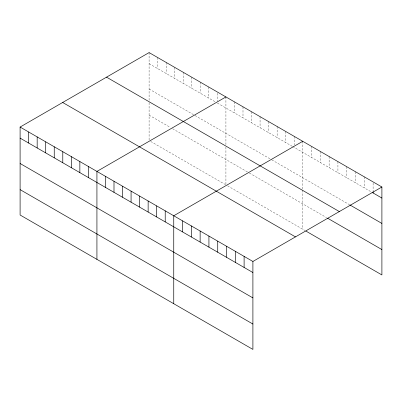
<?xml version="1.0" encoding="UTF-8"?>
<svg xmlns="http://www.w3.org/2000/svg" width="402" height="402" viewBox="0 0 402 402"><rect width="100%" height="100%" fill="white"/><g stroke="black" fill="none" stroke-linecap="round" stroke-linejoin="round"><path stroke-width="0.3" stroke-dasharray="2.01 1.51" d="M149.097 63.647L215.784 102.148M217.381 103.073L292.078 146.197M292.611 146.504L371.554 192.081M149.097 89.018L194.442 115.203M194.975 115.51L271.27 159.554M271.802 159.865L349.308 204.613M149.097 115.158L170.433 127.479M172.569 128.715L248.863 172.759M249.396 173.066L326.545 217.608M150.695 141.459L225.386 184.578M227.522 185.809L304.816 230.436M373.106 183.146L373.106 191.136M364.312 176.84L364.312 187.9M355.514 171.76L355.514 182.825M346.72 166.684L346.72 177.744M337.926 161.604L337.926 172.669M329.132 156.529L329.132 167.589M320.334 151.448L320.334 162.514M311.54 146.373L311.54 157.433M302.746 141.293L302.746 189.553M302.746 190.176L302.746 229.24M294.209 136.368L294.209 144.971M285.671 131.439L285.671 142.499M277.139 126.509L277.139 137.574M268.601 121.58L268.601 132.645M260.064 116.65L260.064 127.715M251.526 111.726L251.526 122.786M242.994 106.796L242.994 117.856M234.456 101.867L234.456 112.932M225.919 96.937L225.919 144.579M225.919 147.067L225.919 184.282M217.381 93.239L217.381 101.229M208.849 87.083L208.849 98.143M200.312 82.154L200.312 93.219M191.774 77.224L191.774 88.289M183.242 72.3L183.242 83.36M174.704 67.37L174.704 78.43M166.167 62.441L166.167 73.506M157.629 57.511L157.629 68.576M149.097 52.587L149.097 100.224M149.097 102.711L149.097 139.926"/><path stroke-width="0.6" d="M20.1 127.057L252.903 261.466L252.903 349.413L20.1 215.005L20.1 127.057L149.097 52.587L381.9 186.995L381.9 274.943L305.852 231.034M225.919 96.937L96.927 171.413L96.927 259.36M302.746 141.293L173.749 215.768L173.749 303.716M252.903 261.466L381.9 186.995M372.071 192.382L381.9 198.055M349.825 204.909L381.9 223.427M106.525 77.159L339.333 211.568M327.58 218.206L381.9 249.572M62.667 102.48L295.475 236.894M20.1 138.122L252.903 272.531M20.1 163.493L252.903 297.902M20.1 189.633L252.903 324.042M373.106 191.749L373.106 192.98M244.109 256.391L244.109 267.451M235.316 251.31L235.316 262.375M226.522 246.235L226.522 257.295M217.728 241.155L217.728 252.22M208.929 236.08L208.929 247.14M200.136 230.999L200.136 242.064M191.342 225.924L191.342 236.989M182.548 220.849L182.548 231.909M165.217 210.839L165.217 221.904M156.679 205.909L156.679 216.974M148.142 200.985L148.142 212.045M139.605 196.055L139.605 207.115M131.072 191.126L131.072 202.191M122.535 186.196L122.535 197.261M113.997 181.272L113.997 192.332M105.46 176.342L105.46 187.402M88.39 166.483L88.39 177.548M79.852 161.559L79.852 172.619M71.315 156.629L71.315 167.689M62.782 151.7L62.782 162.765M54.245 146.77L54.245 157.835M45.707 141.846L45.707 152.906M37.17 136.916L37.17 147.976M28.637 131.987L28.637 143.052"/></g></svg>
